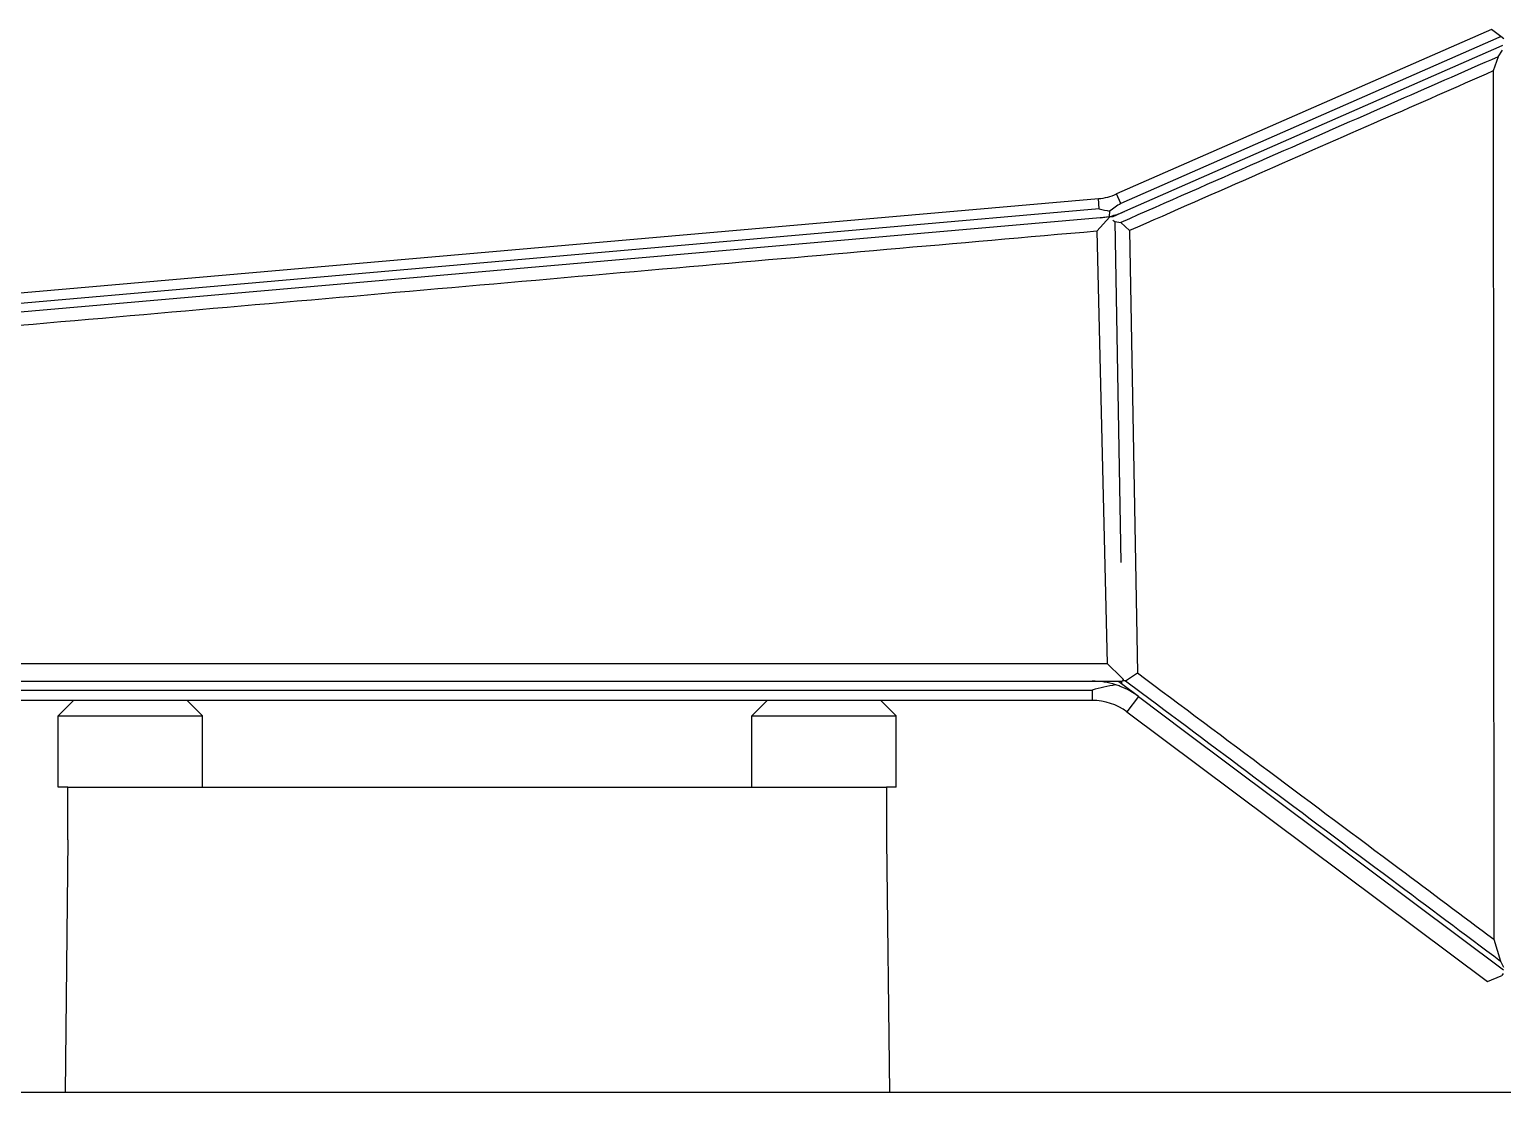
# Model space of a CAD drawing. Header units: inches. Extents: x -439515 to 171412, y -8673 to 415183.
# Drawn here: x 84627 to 85324, y 335783 to 336287 of the extents above; entities that cross this region are included whole.
import ezdxf

# ---------------------------------------------------------------- set-up
doc = ezdxf.new("R2010")
doc.units = ezdxf.units.IN
doc.header["$LTSCALE"] = 700
doc.header["$MEASUREMENT"] = 0
doc.layers.add('01', color=7, linetype='Continuous')

# ---------------------------------------------------------------- blocks, each defined once
blk = doc.blocks.new('DAVIT ELEVATION1234')
at = {"color": 4, "linetype": 'Continuous'}
for p, q in [((155196.47, 332967.66), (155002.01, 332882.3)), ((155201.48, 332963.99), (155196.47, 332967.66)), ((155200.9, 332963.73), (155200.42, 332963.52)), ((155201.48, 332963.99), (155200.9, 332963.73)), ((155202.98, 332962.88), (155201.48, 332963.99)), ((155200.42, 332963.52), (155004.17, 332877.37)), ((155201.91, 332959.13), (155006.03, 332873.15)), ((155199.97, 332953.52), (155202.25, 332957.01)), ((155202.27, 332959.29), (155201.91, 332959.13)), ((155199.97, 332953.52), (155197.45, 332946.13)), ((155197.45, 332946.13), (155197.76, 332495.53)), ((154309.76, 332820.15), (154992.56, 332879.89)), ((154993.03, 332874.52), (154992.56, 332879.89)), ((155004.17, 332877.37), (155002.01, 332882.3)), ((154993.03, 332874.52), (154302.72, 332814.13)), ((154998.32, 332870.66), (154998.4, 332873.46)), ((155006.03, 332873.15), (155000, 332870.5)), ((154993.43, 332869.92), (154303.41, 332809.55)), ((154991.81, 332862.98), (154998.42, 332870.36)), ((154998.42, 332870.36), (154993.43, 332869.92)), ((155000, 332870.5), (154998.42, 332870.36)), ((155000.03, 332868.63), (155001.06, 332867.97)), ((155001.06, 332867.97), (155004.21, 332691.08)), ((155001.06, 332867.97), (155004.14, 332867.47)), ((155004.14, 332867.47), (155008.69, 332863.28)), ((154991.81, 332862.98), (154997.06, 332638.68)), ((155008.69, 332863.28), (155012.83, 332633.78)), ((154997.06, 332638.68), (155004.52, 332631.39)), ((154316.17, 332629.49), (154989.35, 332629.49)), ((154989.35, 332629.49), (155004.56, 332629.49)), ((155002.92, 332629.49), (155004.04, 332628.64)), ((155004.04, 332628.64), (155004.54, 332628.27)), ((155004.52, 332631.39), (155005.64, 332630.3)), ((155004.54, 332628.27), (155004.67, 332628.17)), ((155004.93, 332629.52), (155004.56, 332629.33)), ((155004.56, 332629.49), (155004.56, 332629.33)), ((155004.56, 332629.33), (155004.58, 332628.32)), ((155004.58, 332628.32), (155013.41, 332621.64)), ((155013.31, 332621.52), (155004.58, 332628.05)), ((155013.31, 332621.52), (155004.58, 332628.05)), ((155005.31, 332629.71), (155004.93, 332629.52)), ((155005.29, 332630.29), (155005.31, 332629.71)), ((155005.67, 332629.69), (155005.31, 332629.71)), ((155005.66, 332629.49), (155005.64, 332630.3)), ((155006.63, 332629.65), (155005.67, 332629.69)), ((155006.63, 332629.65), (155012.83, 332633.78)), ((155006.63, 332629.65), (155014.82, 332623.54)), ((154317.97, 332624.87), (154989.35, 332624.87)), ((154989.35, 332624.87), (154989.35, 332619.49)), ((155013.31, 332621.52), (155007.32, 332613.51)), ((155013.31, 332621.52), (155037.99, 332603.06)), ((154989.35, 332619.49), (154320.07, 332619.49)), ((154460.66, 332619.49), (154452.66, 332611.49)), ((154519.66, 332619.49), (154527.66, 332611.49)), ((154820.66, 332619.49), (154812.66, 332611.49)), ((154879.66, 332619.49), (154887.66, 332611.49)), ((155007.32, 332613.51), (155194.42, 332473.55)), ((154452.66, 332611.49), (154527.66, 332611.49)), ((154452.66, 332574.49), (154452.66, 332611.49)), ((154527.66, 332574.49), (154527.66, 332611.49)), ((154812.66, 332611.49), (154887.66, 332611.49)), ((154812.66, 332574.49), (154812.66, 332611.49)), ((154887.66, 332574.49), (154887.66, 332611.49)), ((155037.99, 332603.06), (155202.84, 332479.73)), ((154457.66, 332574.49), (154452.66, 332574.49)), ((154457.66, 332547.1), (154457.66, 332574.49)), ((154457.66, 332574.49), (154882.66, 332574.49)), ((154882.66, 332574.49), (154882.66, 332547.1)), ((154887.66, 332574.49), (154882.66, 332574.49)), ((154457.66, 332547.1), (154456.26, 332415.99)), ((154882.66, 332547.1), (154884.06, 332415.99)), ((155197.76, 332495.53), (155201.23, 332484.24)), ((155201.23, 332484.24), (155202.84, 332481.02)), ((155194.42, 332473.55), (155201.58, 332476.62)), ((155201.58, 332476.62), (155201.85, 332476.73)), ((155202.66, 332477.82), (155201.85, 332476.73))]:
    blk.add_line(p, q, dxfattribs=at)
for centre, radius, start, end in [((154989.95, 332909.77), 30, 275, 293.7), ((155037.29, 333082.96), 213.09, 258.01122, 259.48159), ((155188.99, 332598.65), 334.43, 123.54854, 124.74395), ((154989.95, 332909.77), 40, 284.33389, 293.7), ((154989.95, 332909.77), 40, 275, 282.08827), ((154989.95, 332909.77), 40, 282.08492, 284.33389), ((154989.35, 332589.49), 40, 72.25625, 90), ((155057.37, 332348.3), 284.82, 101.30376, 103.81641), ((154989.35, 332589.49), 40, 68.64093, 72.25625), ((154989.35, 332589.49), 40, 53.2, 68.64093), ((154989.35, 332589.49), 30, 53.2, 90)]:
    blk.add_arc(centre, radius, start, end, dxfattribs=at)
for points, start_tangent, end_tangent in [([(155199.97, 332953.52), (155144.27, 332929.06), (155075.76, 332898.96), (155004.14, 332867.47)], (-0.915583, -0.402128), (-0.915409, -0.402524)), ([(155197.45, 332946.13), (155139.18, 332920.55), (155076.17, 332892.89), (155008.69, 332863.28)], (-0.915693, -0.401879), (-0.915597, -0.402098)), ([(154991.81, 332862.98), (154773.55, 332843.86), (154540.38, 332823.43), (154310.28, 332803.26)], (-0.996186, -0.087256), (-0.996179, -0.087333)), ([(154312.62, 332638.59), (154541.94, 332638.63), (154777.04, 332638.66), (154997.06, 332638.68)], (1, 0.000175), (1, 0.000099)), ([(155012.83, 332633.78), (155081.37, 332582.56), (155148.69, 332532.22), (155197.76, 332495.53)], (0.801069, -0.598572), (0.800827, -0.598896)), ([(155014.82, 332623.54), (155077.18, 332576.96), (155144.5, 332526.65), (155201.23, 332484.24)], (0.801307, -0.598254), (0.800909, -0.598786))]:
    blk.add_spline(points, degree=3, dxfattribs=dict(at, start_tangent=start_tangent, end_tangent=end_tangent))

msp = doc.modelspace()

# ---------------------------------------------------------------- linework, layer by layer
at = {"color": 0}
msp.add_line((95862.62, 335783.34), (84474.67, 335783.34), dxfattribs=at)

# ---------------------------------------------------------------- block references
at = {"layer": '01', "linetype": 'ByBlock', "xscale": 0.9123799999999999, "yscale": 0.9123799999999999, "zscale": 0.9123799999999999}
msp.add_blockref('DAVIT ELEVATION1234', (-56279.46, 32493.64), dxfattribs=at)

doc.saveas('drawing.dxf')
